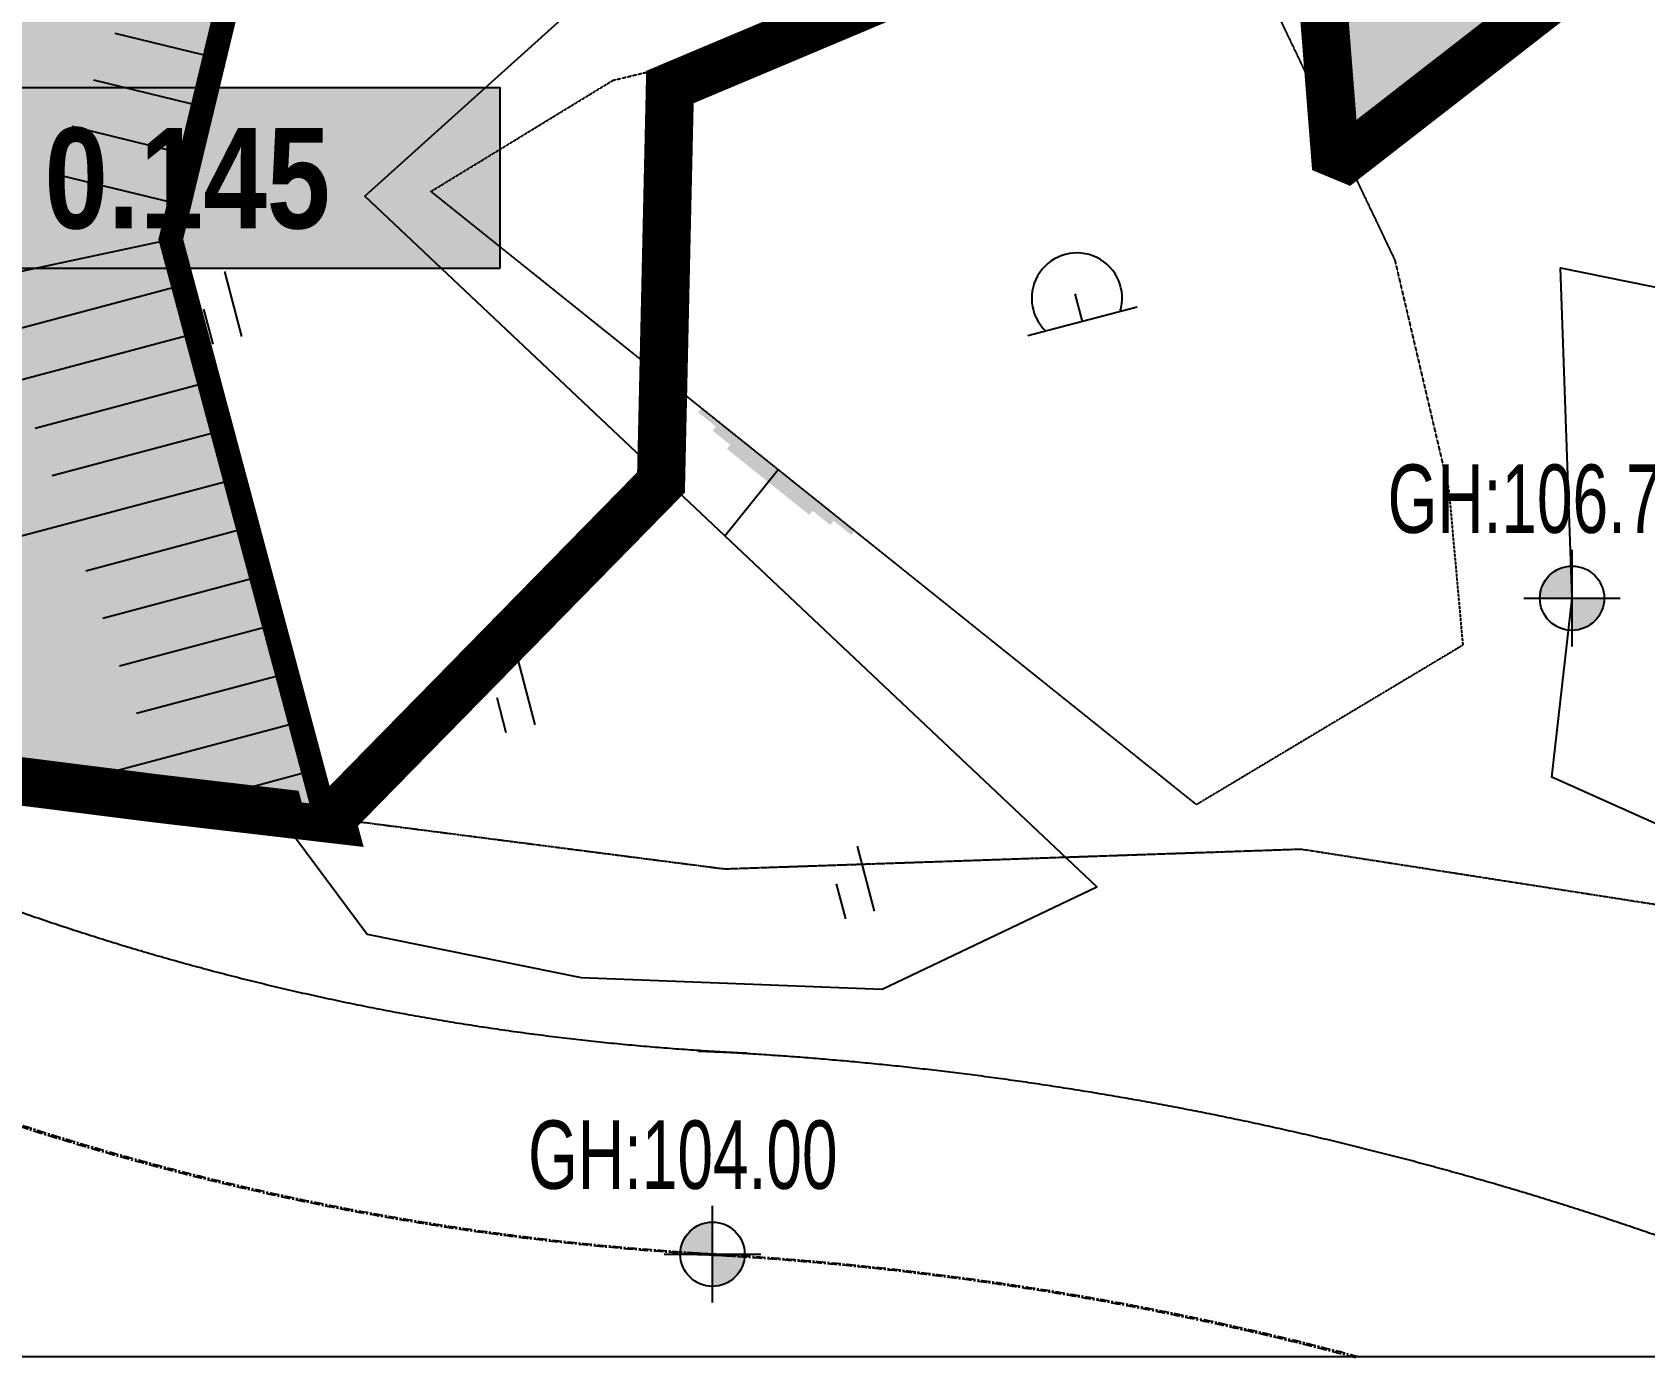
# Model space of a CAD drawing. Header units: inches. Extents: x 7998 to 323252, y 7981 to 229604.
# Drawn here: x 138959 to 171042, y 7981 to 34343 of the extents above; entities that cross this region are included whole.
import ezdxf
from ezdxf.enums import TextEntityAlignment as Align
from ezdxf.xclip import XClip

# ---------------------------------------------------------------- set-up
doc = ezdxf.new("R2010")
doc.units = ezdxf.units.IN
doc.header["$MEASUREMENT"] = 0
doc.header["$XCLIPFRAME"] = 0
for name, pattern in [('CENTER', [2, 1.25, -0.25, 0.25, -0.25]), ('DASHED', [0.75, 0.5, -0.25]), ('PHANTOM', [25, 20, -1, 1, -1, 1, -1]), ('XREF_BASE$0$CENTER', [2, 1.25, -0.25, 0.25, -0.25]), ('XREF_BASE$0$HIDDEN', [0.375, 0.25, -0.125]), ('XREF_BASE$0$PHANTOM2', [31.749999999999986, 15.875, -3.174999999999999, 3.174999999999999, -3.174999999999999, 3.174999999999999, -3.174999999999999])]:
    doc.linetypes.add(name, pattern=pattern)
for name, color, linetype in [('-00 기호-우수-U형플륨관D200', 4, 'Continuous'), ('CD_BASIN AREA', 30, 'Continuous'), ('CD_BASIN AREA_TEXT', 240, 'Continuous'), ('CD_BOX', 130, 'Continuous'), ('CE_GH', 240, 'Continuous'), ('CE_PROPERTY LINE', 2, 'PHANTOM'), ('XREF_BASE$0$0-녹지', 71, 'Continuous'), ('XREF_BASE$0$1-HY', 8, 'Continuous'), ('XREF_BASE$0$1-SIM', 8, 'Continuous'), ('XREF_BASE$0$1-묘지', 4, 'Continuous'), ('XREF_BASE$0$ADA030', 1, 'Continuous'), ('XREF_BASE$0$CE-SLOP-FILL', 1, 'Continuous'), ('XREF_BASE$0$NR', 7, 'Continuous'), ('XREF_BASE$0$rndur', 1, 'Continuous'), ('XREF_BASE$0$사업부지', 7, 'Continuous'), ('XREF_BASE$0$절토옹벽', 2, 'Continuous'), ('XREF_BASE$0$지상1층 평면도$0$A-PK', 6, 'Continuous'), ('사업부지', 7, 'Continuous')]:
    doc.layers.add(name, color=color, linetype=linetype)
doc.layers.add('CE_GH_TEXT', color=2, linetype='Continuous', lineweight=20)
doc.styles.add('나눔고딕B', font='나눔고딕BOLD.TTF')
doc.styles.add('나눔고딕N', font='나눔고딕.TTF')
doc.styles.add('휴먼엑스포', font='HMFMMUEX.TTC')
doc.linetypes.add('U', pattern='A,0.5,-0.0645,["U",휴먼엑스포,S=0.4,R=0,X=0,Y=-0.2],-0.4355000000000001,0.25', length=1.25)

# ---------------------------------------------------------------- blocks, each defined once
blk = doc.blocks.new('XREF_BASE$0$XREF_BASE$0$A$C5E376D50')
at = {"color": 8}
blk.add_lwpolyline([(326035.3493606299, 161222.2387602227, 0.1029921305098946), (299192.2667765701, 168138.7131681903), (300157.9808937968, 168093.3712228676, -0.148010592410655), (272310.4685415477, 177969.2908744989), (248008.6658802782, 195863.3505019411), (239404.4200788327, 202198.8841808448), (237464.355439405, 203627.4050276014), (223953.3380506458, 213575.9240674358, -0.2413826037725673), (211743.1506770942, 238072.6477512205), (212176.0374958422, 276367.4043117394), (195483.0374478363, 272011.1591829848, -0.3690380603958742), (200554.9179892978, 266091.4939295957, -0.003164124593798496), (200551.5963312229, 265423.8785876539), (199993.6078152759, 216062.1665420402, -0.0418691955338178), (198407.865295398, 199419.1701156306), (197155.9222183176, 192487.3774730265, 0.04626463150407356), (195820.16966226, 177033.282325034), (196104.6289739911, 131476.9869053597, -0.04872810569769745)], format="xyb", dxfattribs=at)
at = {"layer": 'Defpoints', "color": 8, "linetype": 'Continuous', "flags": 128}
blk.add_lwpolyline([(217316.9919377109, 249323.9522895508), (217355.4705539914, 237061.341417573), (220995.8205651729, 225079.2702365093), (225615.8645665189, 218733.1795939258), (242228.3878179556, 208430.9289203014), (244802.1979021216, 205728.228277907), (250479.4404075891, 199766.5284095295), (263058.4959140541, 191978.3109284407), (272535.9482415006, 187743.0801730375), (281115.7233088929, 182682.4473430295), (285216.6557595544, 173581.0069610616), (288338.6812262735, 173185.4831387566), (291768.5777855404, 172782.4515611627), (288689.8604219733, 184279.6198825547), (289782.5532216388, 188809.2856989086), (298180.945014623, 193065.7420167914), (301654.9935751371, 202596.735439579), (303927.8221388105, 198900.8585062069), (303690.5480159232, 192063.4048124547), (311456.0591533622, 189742.9616222908), (311748.1782309101, 186005.6246756751), (311975.4491139115, 185910.9412591839), (360345.999016488, 223423.6668609709), (363071.3270468302, 246497.4181914628)], dxfattribs=at)
blk = doc.blocks.new('XREF_BASE$0$A$C33E82F04')
at = {"layer": 'XREF_BASE$0$1-묘지', "color": 8, "linetype": 'Continuous'}
for p, q in [((0.7499999976716936, 0), (0.7499999976716936, 0.3802152863354422)), ((1.499999997671694, 0), (-2.328306436538696e-09, 0))]:
    blk.add_line(p, q, dxfattribs=at)
blk.add_arc((0.7555921556486282, 0.3177159050828777), 0.6000000000000001, 328.0265315023669, 211.9734684976331, dxfattribs=at)
blk = doc.blocks.new('XREF_BASE$0$A$C0C523BD5')
at = {"layer": 'XREF_BASE$0$1-SIM', "color": 8}
for p, q in [((0.3944576354988385, 0.8915101256570779), (0.3944576354988385, 1.274165697395802e-06)), ((1.977459760382771e-06, 0.4800446797744371), (1.977459760382771e-06, 1.274165697395802e-06))]:
    blk.add_line(p, q, dxfattribs=at)
blk = doc.blocks.new('XREF_BASE$0$A$C6A6F38D5')
at = {"layer": 'Defpoints', "ltscale": 150, "flags": 128}
blk.add_lwpolyline([(7342.20028197486, 76541.5169813633), (7380.678898058948, 64278.90610935516), (11021.02890916239, 52296.83492825992), (15641.07291046414, 45950.74428565291), (32253.59616183443, 35648.49361191067), (34827.40624598041, 32945.79296950647), (40504.64875141066, 26984.09310108394), (53083.70425793668, 19195.87561994858), (62561.15658535669, 14960.64486447506), (71140.93165271357, 9900.012034417508), (75241.86410320131, 798.5716523848532), (78363.88957003271, 403.0478300890827), (81793.78612929722, 0.01625247256015427), (78715.06876569102, 11497.1845738549), (79807.76156550227, 16026.85039023153), (88206.15335851326, 20283.30670806562), (91680.20191909047, 29814.30013083003), (93953.0304827413, 26118.4231974358), (93715.75635980838, 19280.96950368519), (101481.2674971162, 16960.5263134393), (101773.3865747547, 13223.18936685176), (102000.6574577538, 13128.50595036644), (150371.2073604646, 50641.23155180126), (153096.535391076, 73714.98288230502)], dxfattribs=at)
at = {"layer": 'XREF_BASE$0$ADA030', "color": 251, "flags": 128}
blk.add_lwpolyline([(76967.64995678887, 577.7187165370851), (76963.8000660413, 586.3220946022484)], dxfattribs=at)
at = {"layer": 'XREF_BASE$0$CE-SLOP-FILL', "color": 251, "linetype": 'ByBlock'}
for p, q in [((79585.78071318544, 15106.64749799899), (77599.95320328535, 15591.35232578401)), ((79351.27618039376, 14134.52874133139), (77170.7966276952, 14666.74463662467)), ((79116.77164760185, 13162.40998466368), (76741.6400521053, 13742.1369474651)), ((78882.26711481018, 12190.29122799609), (76312.48347651516, 12817.52925830576)), ((78715.06876472943, 11497.18457345778), (71154.5595932058, 9891.973827137583)), ((78967.63181438111, 10597.12731937083), (75332.96230970905, 9629.469477902952)), ((79224.90043478855, 9630.78739110878), (75669.18880930915, 8684.150501022435)), ((79482.16905519622, 8664.447462846612), (76005.41530890926, 7738.831524142035)), ((79739.43767560367, 7698.10753458456), (76341.64180850913, 6793.512547261751)), ((79996.70629601134, 6731.767606322508), (73369.29434327851, 4967.352124679106)), ((80253.97491641878, 5765.42767806034), (77014.0948077091, 4902.87459350095)), ((80511.24353682646, 4799.087749798287), (77350.3213073092, 3957.55561662055)), ((80768.5121572339, 3832.747821536119), (77686.54780690908, 3012.236639740033)), ((81025.78077764157, 2866.407893274067), (78022.77430650918, 2066.917662859749)), ((81283.04939804948, 1900.067965012247), (76532.96207875828, 635.4525065059715)), ((81540.31801845762, 933.7280367503117), (80038.81478289142, 533.9829215431528))]:
    blk.add_line(p, q, dxfattribs=at)
blk.add_lwpolyline([(96683.72403054126, 31699.79096929866, 0.2553564551833102), (85606.45546480874, 25001.23361349883, -0.1446457408303017), (78394.59740749281, 18193.15943098426, -0.03424554593242065), (76190.0132634677, 17258.8868249325), (75988.45686386293, 16672.94989307024), (71140.9316517748, 9900.01203411512), (75241.86410226207, 798.5716520824644), (78363.88956909347, 403.0478297867521), (81793.78612835798, 0.01625217005494051), (78715.06876478391, 11497.18457368374), (79807.7615645635, 16026.85038992899), (88206.15335757425, 20283.30670776308), (91680.20191815216, 29814.30013052744), (96683.72405100358, 30503.84716007343), (96683.72403054126, 31699.79096929866)], format="xyb", dxfattribs=at)
blk = doc.blocks.new('XREF_BASE$0$A$C55BF2D68')
at = {"layer": 'Defpoints', "color": 8, "elevation": 102999.999999999, "flags": 128}
blk.add_lwpolyline([(1886.219451220357, 76541.50206056901), (1924.698067501071, 64278.89118859125), (5565.048078682623, 52296.8200075276), (10185.09208002838, 45950.72936494392), (26797.61533146549, 35648.47869131947), (29371.42541563127, 32945.7780489251), (35048.667921099, 26984.07818054757), (47627.72342756379, 19195.86069945875), (57105.17575501034, 14960.62994405557), (65684.95082240237, 9899.997114047874), (69785.88327306428, 798.5567320797127), (72907.90873978322, 403.0329097746871), (76337.80529905006, 0.001332181040197611), (73259.08793548273, 11497.16965357284), (74351.78073514847, 16026.83546992671), (82750.17252813291, 20283.29178780946), (86224.22108864703, 29814.2852105971), (88497.04965232045, 26118.40827722521), (88259.77552943293, 19280.95458347304), (96025.28666687186, 16960.51139330887), (96317.40574441978, 13223.17444669316), (96544.67662742117, 13128.49103020225), (144915.2265299975, 50641.21663198899), (147640.55456034, 73714.96796248097)], dxfattribs=at)
blk = doc.blocks.new('XREF_BASE', base_point=(1.855369191616774e-10, 0))
at = {"layer": 'XREF_BASE$0$0-녹지'}
h = blk.add_hatch(color=254, dxfattribs=at)
h.dxf.hatch_style = 1
edge = h.paths.add_edge_path()
edge.add_arc((133460.6757528264, 52569.02938867751), 17499.9999998974, 296.8892841385451, 329.8113107090156)
edge.add_arc((160256.2724136018, 36980.7004343814), 13500.0000000107, 90.08699140430821, 149.8113107090157, ccw=False)
edge.add_line((160235.7755547242, 50480.68487433781), (160682.3700255952, 50481.02390356435))
edge.add_line((160682.3700255952, 50481.02390356435), (160682.3700255952, 45292.47735745343))
edge.add_line((160682.3700255952, 45292.47735745343), (176682.3675074684, 45301.47083760961))
edge.add_line((176682.3675074684, 45301.47083760961), (184807.9090177072, 50634.61037262052))
edge.add_line((184807.9090177072, 50634.61037262052), (200764.1018772563, 63590.85895136162))
edge.add_line((200764.1018772563, 63590.85895136162), (200122.2850430459, 64430.09600838018))
edge.add_line((200122.2850430459, 64430.09600838018), (200872.1098545142, 65038.4234516232))
edge.add_line((200872.1098545142, 65038.4234516232), (200872.1098545142, 68884.77370789157))
edge.add_line((200872.1098545142, 68884.77370789157), (205268.7876879792, 68884.77370789158))
edge.add_line((205268.7876879792, 68884.77370789158), (205268.7876879792, 81693.77370785805))
edge.add_line((205268.7876879792, 81693.77370785805), (211598.7876879792, 81693.77370785805))
edge.add_line((211598.7876879792, 81693.77370785805), (211598.7876879792, 91784.77370785805))
edge.add_line((211598.7876879792, 91784.77370785805), (205268.7876879792, 91784.77370785805))
edge.add_line((205268.7876879792, 91784.77370785805), (205272.1098163077, 127088.0880233045))
edge.add_line((205272.1098163077, 127088.0880233045), (205068.7838430749, 127088.0880233045))
edge.add_line((205068.7838430749, 127088.0880233045), (205033.1327482238, 155289.009115685))
edge.add_line((205033.1327482238, 155289.009115685), (186236.7979731904, 155289.0790374458))
edge.add_line((186236.7979731904, 155289.0790374458), (179428.98716354, 160842.434504421))
edge.add_line((179428.98716354, 160842.434504421), (178796.8867431032, 160067.5480235135))
edge.add_line((178796.8867431032, 160067.5480235135), (185880.6606596923, 154289.0803621067))
edge.add_line((185880.6606596923, 154289.0803621067), (103072.1098163077, 154288.0880243902))
edge.add_line((103072.1098163077, 154288.0880243902), (103072.1098163077, 154488.0880243885))
edge.add_line((103072.1098163077, 154488.0880243885), (103072.1098163077, 155188.0880325825))
edge.add_arc((104572.1098163077, 155188.0880325825), 1500, 90, 180, ccw=False)
edge.add_line((104572.1098163077, 156688.0880325825), (118672.1098163077, 156688.0880325825))
edge.add_line((118672.1098163077, 156688.0880325825), (118672.1098163077, 162688.0880325825))
edge.add_line((118672.1098163077, 162688.0880325825), (118272.1098163077, 162688.0880325825))
edge.add_arc((118272.1098163077, 164188.0880325825), 1500, 180, 270, ccw=False)
edge.add_line((116772.1098163077, 164188.0880325825), (116772.1098163077, 167888.0880325823))
edge.add_line((116772.1098163077, 167888.0880325823), (87972.10981630767, 167888.0880325823))
edge.add_line((87972.10981630767, 167888.0880325823), (87972.10981630767, 164188.0880325825))
edge.add_arc((86472.10981630767, 164188.0880325825), 1500, 270.00000000000443, 360, ccw=False)
edge.add_line((86472.10981630778, 162688.0880325825), (83852.04586309195, 162688.0880325823))
edge.add_line((83852.04586309195, 162688.0880325823), (82893.94259165414, 166370.6820997372))
edge.add_line((82893.94259165414, 166370.6820997372), (66824.15137029951, 162169.9836048912))
edge.add_line((66824.15137029951, 162169.9836048912), (71408.19813368644, 144596.664663866))
edge.add_arc((70441.59653713582, 144340.3809274617), 999.999999999787, 276.6297536689559, 14.84966587991272, ccw=False)
edge.add_arc((70009.54646974981, 147749.840241934), 4436.683803088396, 254.00037360951228, 277.08857902594576, ccw=False)
edge.add_line((68786.65848733904, 143485.0180708391), (70064.85570017621, 143818.5621136241))
edge.add_line((70064.85570017621, 143818.5621136241), (64959.78570018374, 163338.2928346228))
edge.add_line((64959.78570018374, 163338.2928346228), (71225.92991335131, 164827.0267330795))
edge.add_line((71225.92991335131, 164827.0267330795), (78886.01207310882, 166666.6395429181))
edge.add_line((78886.01207310882, 166666.6395429181), (85859.04497173196, 168322.5046233563))
edge.add_line((85859.04497173196, 168322.5046233563), (95266.27942954563, 175398.6557511881))
edge.add_line((95266.27942954563, 175398.6557511881), (115342.850568343, 171153.2618547352))
edge.add_line((115342.850568343, 171153.2618547352), (125280.9746075631, 162604.1215268308))
edge.add_line((125280.9746075631, 162604.1215268308), (125933.1170782889, 163362.2179572009))
edge.add_line((125933.1170782889, 163362.2179572009), (126134.6517354711, 163596.4983870708))
edge.add_line((126134.6517354711, 163596.4983870708), (126783.5237093433, 163032.5098254355))
edge.add_line((126783.5237093433, 163032.5098254355), (128944.9433038561, 158844.9393511165))
edge.add_line((128944.9433038561, 158844.9393511165), (140179.5393470214, 162644.7224644981))
edge.add_line((140179.5393470214, 162644.7224644981), (160639.8516646577, 164873.022363612))
edge.add_line((160639.8516646577, 164873.022363612), (176136.0478526428, 164658.7720794424))
edge.add_line((176136.0478526428, 164658.7720794424), (184686.3341723979, 160130.9576182598))
edge.add_line((184686.3341723979, 160130.9576182598), (192644.8319442561, 159375.9652236858))
edge.add_line((192644.8319442561, 159375.9652236858), (198937.0684650214, 157814.1088067917))
edge.add_line((198937.0684650214, 157814.1088067917), (200648.4905792689, 156657.7648597998))
edge.add_line((200648.4905792689, 156657.7648597998), (207582.8246090692, 161059.2551410662))
edge.add_line((207582.8246090692, 161059.2551410662), (212234.1328319646, 104734.6828102516))
edge.add_line((212234.1328319646, 104734.6828102516), (216105.8924604245, 92444.04302431687))
edge.add_line((216105.8924604245, 92444.04302431687), (213380.5644300822, 69370.29169382504))
edge.add_line((213380.5644300822, 69370.29169382504), (164802.7104961179, 31696.79596928228))
edge.add_line((164802.7104961179, 31696.79596928228), (164490.6245669564, 35689.58645514515))
edge.add_line((164490.6245669564, 35689.58645514515), (156725.1134295175, 38010.02964530911))
edge.add_line((156725.1134295175, 38010.02964530911), (156962.3875524048, 44847.48333906126))
edge.add_line((156962.3875524048, 44847.48333906126), (154689.5589887314, 48543.36027243338))
edge.add_line((154689.5589887314, 48543.36027243338), (151215.5104282172, 39012.36684964574))
edge.add_line((151215.5104282172, 39012.36684964574), (142816.6704949569, 34754.05280405399))
edge.add_line((142816.6704949569, 34754.05280405399), (141724.4258355675, 30226.24471540912))
edge.add_line((141724.4258355675, 30226.24471540912), (144803.1431991346, 18729.07639401712))
edge.add_line((144803.1431991346, 18729.07639401712), (138251.2211731486, 19527.63179391599))
edge.add_line((138251.2211731486, 19527.63179391599), (134150.2887224872, 28629.07217588392))
edge.add_line((134150.2887224872, 28629.07217588392), (125570.5136550969, 33689.70500589092))
edge.add_line((125570.5136550969, 33689.70500589092), (116093.0613276485, 37924.93576129497))
edge.add_line((116093.0613276485, 37924.93576129497), (103514.0058211823, 45713.15324238449))
edge.add_line((103514.0058211823, 45713.15324238449), (97836.76331571583, 51674.85311076115))
edge.add_line((97836.76331571583, 51674.85311076115), (95262.95323154994, 54377.5537531555))
edge.add_line((95262.95323154994, 54377.5537531555), (78650.42998011317, 64679.80442678019))
edge.add_line((78650.42998011317, 64679.80442678019), (74030.38597876765, 71025.89506936359))
edge.add_line((74030.38597876765, 71025.89506936359), (70390.03596758563, 83007.96625042708))
edge.add_line((70390.03596758563, 83007.96625042708), (70351.55735130515, 95270.57712240494))
edge.add_line((70351.55735130515, 95270.57712240494), (74248.26306400076, 107383.9620645296))
edge.add_line((74248.26306400076, 107383.9620645296), (76107.06575730909, 115445.4965067444))
edge.add_line((76107.06575730909, 115445.4965067444), (75634.38290032744, 123435.0264756018))
edge.add_line((75634.38290032744, 123435.0264756018), (72479.35712893493, 128598.7133675404))
edge.add_line((72479.35712893493, 128598.7133675404), (72371.03704656335, 129016.0639025804))
edge.add_arc((69656.09607462632, 120961.3078218673), 8500.00000005216, 359.9999984064708, 71.37306523840499, ccw=False)
edge.add_line((78156.09607467847, 120961.3075854625), (78156.09501012135, 82684.86678579124))
edge.add_arc((107656.0950103011, 82684.86596532748), 29500.00000017979, 179.9999985212206, 238.2040076265575)
edge.add_line((92112.65271238261, 57611.94428591635), (124239.989596198, 37695.26232023066))
edge.add_arc((133460.6757574421, 52569.02950256623), 17500.0000993852, 238.2040075118079, 296.8892839564268)
at = {"layer": 'Defpoints', "linetype": 'ByBlock'}
blk.add_lwpolyline([(8002.126471201656, 229605.9720855193), (292002.1264710154, 229605.9720855193), (292002.1264710154, 8005.972085519345), (8002.126471201656, 8005.972085519345)], close=True, dxfattribs=at)
at = {"layer": 'Defpoints', "linetype": 'Continuous', "flags": 128}
blk.add_lwpolyline([(70355.77743787131, 95272.48476124092), (70394.25605395544, 83009.87388923278), (74034.60606505888, 71027.80270813755), (78654.65006636063, 64681.71206553053), (95267.17331773101, 54379.46139178831), (97840.98340187703, 51676.76074938408), (103518.225907307, 45715.06088096155), (116097.2814138332, 37926.8433998262), (125574.7337412533, 33691.61264435267), (134154.5088086099, 28630.97981429513), (138255.4412590979, 19529.53943226247), (141377.4667259293, 19134.01560996671), (144807.3632851937, 18730.98403235018), (141728.6459215876, 30228.15235373253), (142821.3387213986, 34757.81817010915), (151219.7305144097, 39014.27448794325), (154693.779074987, 48545.26791070765), (156966.6076386378, 44849.39097731341), (156729.3335157048, 38011.93728356282), (164494.8446530128, 35691.49409331693), (164786.9637306512, 31954.15714672938), (165014.2346136502, 31859.47373024408), (213384.784516361, 69372.19933167887), (216110.1125469725, 92445.95066218264)], dxfattribs=at)
at = {"layer": 'XREF_BASE$0$0-녹지', "color": 8}
blk.add_lwpolyline([(70351.55735130515, 95270.57712240494), (70390.03596758563, 83007.96625042707), (74030.38597876765, 71025.89506936353), (78650.42998011317, 64679.8044267802), (95262.95323154982, 54377.55375315552), (97836.76331571583, 51674.85311076115), (103514.0058211823, 45713.15324238452), (116093.0613276483, 37924.93576129503), (125570.5136550968, 33689.70500589092), (134150.2887224872, 28629.07217588392), (138251.2211731486, 19527.63179391599), (144803.1431991346, 18729.07639401709), (141724.4258355675, 30226.24471540912), (142816.6704949569, 34754.05280405399), (151215.5104282172, 39012.36684964574), (154689.5589887314, 48543.36027243338), (156962.3875524048, 44847.48333906126), (156725.1134295175, 38010.02964530909), (164490.6245669564, 35689.58645514515), (164782.7436445048, 31952.2495085292), (165010.0145275062, 31857.56609203829), (213380.5644300822, 69370.29169382504), (216105.8924604245, 92444.04302431684)], dxfattribs=at)
at = {"layer": 'XREF_BASE$0$1-HY', "color": 8}
blk.add_lwpolyline([(143812.0784525522, 18847.11021793704), (145621.7931101206, 16411.69381195912), (149885.221036836, 15547.17064174544), (155871.970233934, 15318.37367108068), (160145.6588469292, 17349.25664140563), (145581.3265479794, 31085.94334838726), (151877.0227073324, 36762.49545908952), (150383.5407250929, 38593.65907030273)], dxfattribs=at)
blk.add_lwpolyline([(182063.4653451671, 13770.40440838551), (169195.9575963751, 19535.22863248526), (169596.707908594, 23092.68224225449), (169364.7497008676, 29660.9352361823), (175969.9725880697, 28325.44034166983), (179990.9641478523, 27827.5840610445), (192597.5758264391, 29110.2336567298), (197686.6632532482, 23311.3022758076), (200873.5954016815, 21886.82746642013), (198890.5900929491, 17065.92693363247), (193906.2492033928, 8237.35366875329), (189734.1780879623, 8803.268511857605)], close=True, dxfattribs=at)
at = {"layer": 'XREF_BASE$0$1-묘지', "color": 8, "linetype": 'XREF_BASE$0$HIDDEN', "ltscale": 3}
blk.add_lwpolyline([(167145.5435878797, 25245.69375763973), (167424.3502715253, 22157.88691902626), (162124.5250934791, 18985.93876639707), (146892.5249599312, 31182.12923408649), (150512.6378687411, 33392.81431524409), (157002.766834008, 34955.65595366107), (163621.6327263489, 34952.28179589473), (166071.3252651356, 29817.47552007274)], close=True, dxfattribs=at)
at = {"layer": 'XREF_BASE$0$NR', "color": 8, "linetype": 'Continuous'}
blk.add_line((152742.6488902555, 24331.57662503817), (153799.623729628, 25651.64791595098), dxfattribs=at)
for points in [[(152277.4459445081, 26870.44846973312), (155321.8015149795, 24432.84736222937), (152211.8182221861, 26788.48505058), (155256.1737928875, 24350.88394313632)], [(152563.0900186743, 26507.22338411305), (154904.9019964593, 24632.14560937276), (152497.4622968133, 26425.25996508007), (154839.2742744284, 24550.18219004921)], [(152848.7340933019, 26143.99829861242), (154488.0024775383, 24831.44385616505), (152783.10637121, 26062.03487951984), (154422.3747554463, 24749.48043707199)]]:
    blk.add_solid(points, dxfattribs=at)
at = {"layer": 'XREF_BASE$0$rndur', "color": 8, "linetype": 'XREF_BASE$0$PHANTOM2', "ltscale": 2, "flags": 128}
for points in [[(188133.0732191317, 8001.174158349637), (179935.0498242336, 13424.9613685566), (171905.5936434604, 16896.31246596086), (164203.7793178582, 18097.85568338423), (152736.9820414074, 17703.19860881288), (144799.7908013109, 18725.5137352075), (141369.9094993626, 19128.6753137107), (138247.8990448052, 19524.31747741718), (134147.3115794365, 28625.91329582012), (125567.7283256548, 33686.87132610357), (116090.4365475592, 37922.46131500509), (103511.6762527935, 45711.15558514767), (97834.65969985584, 51673.07063398906), (95260.9520876673, 54375.86883823597), (78648.81933517614, 64678.74918340985), (74029.01587931998, 71025.01493854169), (70389.12004742166, 83007.22409777495), (70351.10623199493, 95269.83641937119), (74248.27107735304, 107383.0736487275), (76107.06575730909, 115445.4965067443), (75634.9993170239, 123434.0855101164), (72480.16925588762, 128597.8919821001), (70746.14880290348, 135242.2975839535), (63011.51653398387, 164889.0017984724), (63394.59968166053, 166300.4327391195), (45834.78869574657, 166233.1560939403), (29388.87042650254, 166249.8080859327), (28155.9842917081, 166677.4081073897), (45432.37504790677, 100461.0822393298), (37375.12986220419, 98758.83519114449), (37937.23847887816, 8001.174158349633)], [(188133.0732191317, 8001.174158349636), (179935.0498242336, 13424.9613685566), (171905.5936434604, 16896.31246596086), (164203.7793178582, 18097.85568338423), (152736.9820414074, 17703.19860881288), (144799.7908013109, 18725.5137352075), (141369.9094993626, 19128.6753137107), (138247.8990448052, 19524.31747741718), (134147.3115794365, 28625.91329582012), (125567.7283256548, 33686.87132610357), (116090.4365475592, 37922.46131500509), (103511.6762527935, 45711.15558514767), (97834.65969985584, 51673.07063398906), (95260.9520876673, 54375.86883823597), (78648.81933517614, 64678.74918340985), (74029.01587931998, 71025.01493854169), (70389.12004742166, 83007.22409777495), (70351.10623199493, 95269.83641937119), (74248.27107735304, 107383.0736487275), (76107.06575730909, 115445.4965067443), (75634.9993170239, 123434.0855101164), (72480.16925588762, 128597.8919821001), (70746.14880290348, 135242.2975839535), (63011.51653398387, 164889.0017984724), (63394.59968166053, 166300.4327391195), (45834.78869574657, 166233.1560939403), (29388.87042650254, 166249.8080859327), (28155.9842917081, 166677.4081073897), (45432.37504790677, 100461.0822393298), (37375.12986220419, 98758.83519114449), (37937.23847887816, 8001.174158349633)]]:
    blk.add_lwpolyline(points, dxfattribs=at)
at = {"layer": 'XREF_BASE$0$사업부지', "color": 8, "linetype": 'XREF_BASE$0$CENTER', "ltscale": 150, "flags": 128}
blk.add_lwpolyline([(165296.0443753052, 7986.526075982052, 0.05294867374241594), (151938.3018386901, 10055.11315374079), (151938.3018389301, 10055.113153743), (151938.3018389301, 10055.113153743), (152903.9732229771, 10008.87866063524, -0.1480105924105106), (122882.1973359861, 20687.12829040134), (121154.9022257585, 21961.44466600721), (110873.5914277344, 29546.50794504114), (96987.52961263759, 39790.98548615121), (96987.52961263759, 39790.98548615121), (93768.70637978223, 42165.68062351082), (88059.81019728765, 46377.43322557534), (74401.12728159316, 56454.16110604969), (74401.45759018383, 56454.24142778156), (65979.94281131442, 62667.23526412368, -0.2176979859904319), (60623.62737607333, 74152.50295667941), (61078.30795646802, 111335.1096637401, 0.04280449242703228), (60323.91401346703, 121604.4539950601), (56095.54870863393, 138959.1184591682), (48985.48780329333, 166308.0751873128)], format="xyb", dxfattribs=at)
ref = blk.add_blockref('XREF_BASE$0$XREF_BASE$0$A$C5E376D50', (-146977.974474615, -154052.3607878956))
XClip(ref).set_block_clipping_path([(154965.4345864058, 162053.3751671459), (438965.4345861674, 383653.37516714586)])
at = {"layer": 'XREF_BASE$0$1-SIM', "color": 8, "xscale": 1500, "yscale": 1500, "zscale": 1500, "rotation": 14.62512501046145}
for p in [(142552.1834960873, 28146.53791005537), (148386.4254502445, 20423.43221964641), (155140.9363183724, 16717.37343685841)]:
    blk.add_blockref('XREF_BASE$0$A$C0C523BD5', p, dxfattribs=at)
at = {"layer": 'XREF_BASE$0$1-묘지', "color": 8, "xscale": 1500, "yscale": 1500, "zscale": 1500, "rotation": 14.62512501046145}
blk.add_blockref('XREF_BASE$0$A$C33E82F04', (158769.7771067019, 28313.09969238471), dxfattribs=at)
at = {"layer": 'XREF_BASE$0$절토옹벽'}
blk.add_blockref('XREF_BASE$0$A$C6A6F38D5', (63013.57715589645, 18730.96777987762), dxfattribs=at)
at = {"layer": 'XREF_BASE$0$지상1층 평면도$0$A-PK'}
blk.add_blockref('XREF_BASE$0$A$C55BF2D68', (68451.83280366322, 18733.69391657657, -102999.999999999), dxfattribs=at)
blk = doc.blocks.new('A$C22D04AE8')
at = {"layer": 'CE_GH'}
h = blk.add_hatch(color=256, dxfattribs=at)
h.paths.add_polyline_path([(0, -2.842170943040401e-14), (0, 800, 0.4142135623730951), (-800, 0)])
h.paths.add_polyline_path([(800, 0), (0, 0), (0, -800, 0.4142135623730951)])
for points in [[(0, -1200), (0, 1200)], [(-1200, 0), (1200, 0)]]:
    blk.add_lwpolyline(points, dxfattribs=at)
blk.add_circle((0, 0), 800, dxfattribs=at)
blk = doc.blocks.new('FDGSG')
at = {"layer": 'CD_BOX', "linetype": 'ByBlock'}
h = blk.add_hatch(color=254, dxfattribs=at)
h.dxf.hatch_style = 1
h.paths.add_polyline_path([(7772.686664056964, 0), (-7772.686664056964, 0), (-7772.686664056964, 4499.999999999884), (7772.686664056964, 4499.999999999884)])
blk.add_lwpolyline([(7772.686664056964, 0), (-7772.686664056964, 0), (-7772.686664056964, 4499.999999999884), (7772.686664056964, 4499.999999999884)], close=True, dxfattribs=at)

msp = doc.modelspace()

# ---------------------------------------------------------------- linework, layer by layer
at = {"layer": 'CD_BASIN AREA', "linetype": 'DASHED', "ltscale": 10000, "const_width": 960, "flags": 128}
for points in [[(144906.1221152951, 18698.30449756082), (144906.1367735514, 18698.2498792986), (141476.0174025336, 19099.38073123874), (138353.7732370719, 19493.17443457553), (134247.79788856, 28592.34090347354), (134242.4136735624, 28595.51266981433), (134247.806857931, 28592.32102656316), (123700.5479127342, 25141.06227925779), (101118.2212652408, 41750.17796376352), (101118.2212618936, 41750.1779591299), (101118.2212618936, 41750.1779591299), (101118.2212618936, 41750.1779591299, 0.4142135624000127), (100798.5994465956, 43847.28117295772), (93399.28713949394, 49289.41459309803), (91458.44932024923, 50716.88480635521), (77942.04742481271, 60658.08703481527, -0.2413826037790732), (66329.7708712678, 83923.69063562677), (66621.9922860974, 111075.3205657272), (73829.27315846356, 110955.372195633), (74003.99700031299, 121453.9185482025), (77110.76589189851, 123288.7514062315), (83669.98334517548, 125714.4216905093), (89708.7130842017, 123825.5042390578), (105108.710745999, 123834.038098755), (105106.9374763863, 127034.0376194643), (185715.0563448898, 127078.7063472429), (205306.9220916506, 127089.5631218033), (205326.4834712415, 91789.56854170181), (211676.4824963836, 91793.08737344031), (211681.9685490408, 81893.08889335788), (205331.9695239063, 81889.57006159051), (205339.1618966435, 68889.57205128628), (105139.188854356, 68834.04648911602), (105135.2544125021, 75934.04546525351), (102835.2547274627, 75932.7709277321), (102832.8164817451, 80332.77025204191), (89740.9497267947, 80325.5154358213), (89869.98334513363, 106982.1159388932), (97069.98334519044, 106982.1159355931), (97069.98334519044, 114782.1159377685), (94866.66121683214, 114782.1159377685), (94869.98334595739, 123878.7896018548)], [(77799.18075630334, 123543.3347451339, -0.02460006843083571), (78014.22876790343, 122735.5740962878, -0.05279949481186038), (78202.7456556623, 120955.3355403342), (78202.74459110518, 82678.89474035734, 0.259567496967005), (92159.30225305763, 57605.97226564742), (124286.6402383538, 37689.28961712138, 0.2618101119867151), (141422.0137784638, 36955.12004150606, 0.1125232270633056), (147403.955952782, 41926.62667160826), (153723.169863306, 38346.7828244827), (156817.4086537892, 37985.81027829174), (164584.2165181025, 35669.66707714826), (164878.4065815756, 31932.49258103459), (165105.7298981199, 31837.93512038152), (202352.7717798537, 60757.13505070713), (213400.2714039554, 69400.982614745), (216151.1604900093, 92506.17883556649)]]:
    msp.add_lwpolyline(points, format="xyb", dxfattribs=at)
msp.add_lwpolyline([(164504.6371974774, 35665.45947926269), (156360.7003774469, 35237.26747069832), (151646.5193633652, 33253.73754905122), (151469.3580424711, 25389.92083546908), (144906.1221152951, 18698.30449756082)], dxfattribs=at)
at = {"layer": 'CE_PROPERTY LINE', "color": 8, "ltscale": 150, "const_width": 480, "flags": 128}
msp.add_lwpolyline([(94952.21039195845, 176793.8050516399), (85679.85406416157, 169836.1556058922), (78558.02017916166, 167977.7215221773), (74137.8994818234, 168016.9396686327), (71046.99238667809, 166328.8071802105), (63383.25545072547, 166298.7893493973), (63000.22580418907, 164887.3438889157), (68456.23341017132, 143978.9995007028), (70735.87494738025, 135243.0273790038), (72470.25409559961, 128596.5929988639), (75625.27986695748, 123432.9061069045), (76097.64910332425, 115444.3350016597), (74239.1600305241, 107381.8416958413), (70342.45431786097, 95268.45675378), (70380.93293394512, 83005.84588177186), (74021.28294504856, 71023.77470067663), (78641.32694635031, 64677.68405806962), (95253.85019772066, 54375.43338432738), (97827.6602818667, 51672.73274192317), (103504.9027872967, 45711.03287350065), (116083.9582938228, 37922.81539236529), (125561.410621243, 33687.58463689177), (134141.1856885996, 28626.95180683421), (138242.1181390875, 19525.51142480156), (141364.1436059189, 19129.98760250579), (144794.0401651833, 18726.95602488927), (141715.3228015772, 30224.12434627161), (142808.0156013883, 34753.79016264823), (151206.4073943994, 39010.24648048232), (154680.4559549767, 48541.23990324674), (156953.2845186274, 44845.3629698525), (156716.0103956945, 38007.9092761019), (164481.5215330025, 35687.46608585601), (164773.6406106408, 31950.12913926847), (165000.9114936399, 31855.44572278317), (213371.4613963507, 69368.17132421797), (216096.7894269622, 92441.92265472175), (212225.0297984684, 104732.562440652), (207573.7215757646, 161057.1347737371), (200639.3875461201, 156655.6444902703), (198927.9654318806, 157811.9884372737), (192635.7289112394, 159373.8448542468), (184677.2311393871, 160128.8372488665), (176126.944819663, 164656.6517101061), (160630.7486315614, 164870.901994356), (140170.4363139125, 162642.6020953711), (128935.8402708356, 158842.8189821015), (126777.7428036122, 163033.7037728779), (115932.1649110348, 172357.3639961914)], close=True, dxfattribs=at)
at = {"layer": '사업부지', "color": 8, "linetype": 'CENTER', "ltscale": 150, "flags": 128}
msp.add_lwpolyline([(165368.4535182244, 7994.027914484599, 0.05294867374241594), (152010.7109816093, 10062.61499224334), (152010.7109818493, 10062.61499224555), (152010.7109818493, 10062.61499224555), (152976.3823658963, 10016.38049913778, -0.1480105924105106), (122954.6064789054, 20694.63012890388), (121227.3113686777, 21968.94650450976), (110946.0005706537, 29554.00978354369), (97059.93875555685, 39798.48732465376), (97059.93875555685, 39798.48732465376), (93841.1155227015, 42173.18246201337), (88132.21934020691, 46384.93506407789), (74473.53642451242, 56461.66294455224), (74473.86673310309, 56461.7432662841), (66052.35195423369, 62674.73710262623, -0.2176979859904319), (60696.03651899259, 74160.00479518196), (61150.71709938729, 111342.6115022427, 0.04280449242703228), (60396.32315638629, 121611.9558335627), (56167.95785155319, 138966.6202976708), (49057.8969462126, 166315.5770258153)], format="xyb", dxfattribs=at)

# ---------------------------------------------------------------- block references
at = {"layer": '-00 기호-우수-U형플륨관D200', "linetype": 'U', "ltscale": 1600}
msp.add_blockref('XREF_BASE', (-2.126471131952712, -5.972085515400977), dxfattribs=at)
at = {"layer": 'CD_BOX', "linetype": 'ByBlock', "xscale": 0.8, "yscale": 0.8, "zscale": 0.8}
msp.add_blockref('FDGSG', (142045.624997757, 29641.58853699984), dxfattribs=at)
at = {"layer": 'CE_GH', "linetype": 'ByBlock', "xscale": 0.8, "yscale": 0.8, "zscale": 0.8}
for p in [(169594.5814374619, 23086.71015673909), (152493.5466738728, 10039.49774569167)]:
    msp.add_blockref('A$C22D04AE8', p, dxfattribs=at)

# ---------------------------------------------------------------- texts
at = {"layer": 'CD_BASIN AREA_TEXT', "style": '나눔고딕B', "width": 0.85}
msp.add_text('0.145', height=2000, dxfattribs=at).set_placement((142045.624997757, 31441.58853699973), align=Align.MIDDLE_CENTER)
at = {"layer": 'CE_GH_TEXT', "color": 2, "lineweight": 20, "style": '나눔고딕N', "width": 0.7}
for s, p in [('GH:106.72', (165925.8880829065, 25066.73266813658)), ('GH:104.00', (148824.8533193174, 12019.52025708916))]:
    msp.add_text(s, height=1360, dxfattribs=at).set_placement(p, align=Align.MIDDLE_LEFT)

doc.saveas('drawing.dxf')
